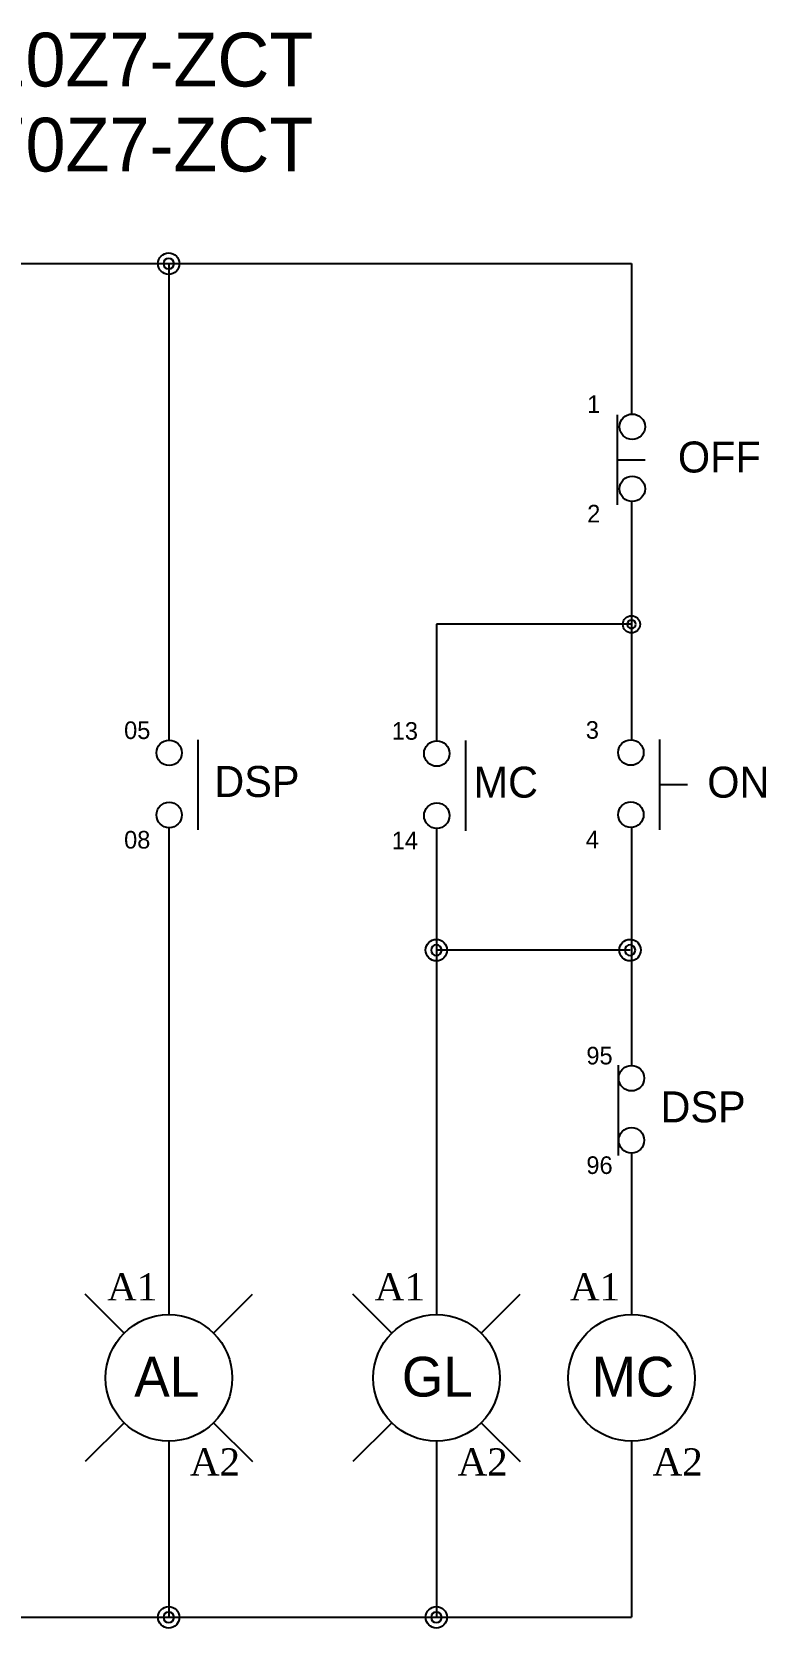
# Model space of a CAD drawing. Header units: millimetres. Extents: x 45 to 885, y 38 to 718.
# Drawn here: x 176.8 to 229.5, y 434.1 to 548.8 of the extents above; entities that cross this region are included whole.
import ezdxf

# ---------------------------------------------------------------- set-up
doc = ezdxf.new("R2010")
doc.units = ezdxf.units.MM
doc.layers.add('4', color=133, linetype='Continuous')
doc.layers.add('ASHADE', color=7, linetype='Continuous')
doc.styles.add('ghs', font='NGULIM.TTF')
doc.styles.add('HCM', font='batang.ttc')

msp = doc.modelspace()

# ---------------------------------------------------------------- linework, layer by layer
at = {"layer": '4', "color": 0}
for p, q in [((183.396, 455.3), (180.604, 458.091)), ((189.825, 455.3), (192.616, 458.091)), ((202.607, 455.3), (199.815, 458.091)), ((209.035, 455.3), (211.827, 458.091)), ((183.396, 448.871), (180.604, 446.079)), ((189.825, 448.871), (192.616, 446.079)), ((202.607, 448.871), (199.815, 446.079)), ((209.035, 448.871), (211.827, 446.079))]:
    msp.add_line(p, q, dxfattribs=at)
for centre, radius in [((186.601, 532.109), 0.772), ((219.814, 506.207), 0.618), ((205.812, 482.808), 0.772), ((219.715, 482.808), 0.772), ((186.601, 434.893), 0.772), ((205.812, 434.893), 0.772)]:
    msp.add_circle(centre, radius, dxfattribs=at)
at = {"layer": 'ASHADE', "ltscale": 2}
for p, q in [((130.644, 532.109), (219.814, 532.109)), ((186.601, 532.109), (186.601, 497.893)), ((219.814, 532.109), (219.814, 521.311)), ((218.784, 521.264), (218.784, 514.796)), ((218.784, 518.03), (220.803, 518.03)), ((219.814, 515.023), (219.814, 497.912)), ((205.812, 506.207), (205.812, 497.842)), ((219.814, 506.207), (205.812, 506.207)), ((188.683, 497.906), (188.683, 491.439)), ((207.894, 497.855), (207.894, 491.388)), ((221.824, 497.925), (221.824, 491.458)), ((221.824, 494.692), (223.843, 494.692)), ((186.601, 491.603), (186.601, 456.631)), ((205.812, 491.603), (205.812, 456.631)), ((205.812, 491.552), (205.812, 482.808)), ((219.814, 491.623), (219.814, 474.524)), ((219.715, 482.808), (205.812, 482.808)), ((218.869, 474.537), (218.869, 468.069)), ((219.814, 468.233), (219.814, 456.631)), ((186.601, 447.539), (186.601, 434.893)), ((205.812, 447.539), (205.812, 434.893)), ((219.814, 447.539), (219.814, 434.893)), ((137.929, 434.893), (219.814, 434.893))]:
    msp.add_line(p, q, dxfattribs=at)
for centre, radius in [((219.872, 520.397), 0.915), ((219.872, 515.937), 0.915), ((186.633, 496.979), 0.915), ((205.843, 496.928), 0.915), ((219.773, 496.998), 0.915), ((186.633, 492.518), 0.915), ((205.843, 492.467), 0.915), ((219.773, 492.537), 0.915), ((219.814, 473.609), 0.915), ((219.814, 469.149), 0.915), ((186.61, 452.085), 4.546), ((205.821, 452.085), 4.546), ((219.823, 452.085), 4.546)]:
    msp.add_circle(centre, radius, dxfattribs=at)
for centre, radius, start, end in [((186.601, 532.109), 0.381, 0, 180), ((186.601, 532.109), 0.381, 180, 0), ((219.814, 506.207), 0.305, 0, 180), ((219.814, 506.207), 0.305, 180, 0), ((205.812, 482.808), 0.381, 0, 180), ((205.812, 482.808), 0.381, 180, 0), ((219.715, 482.808), 0.381, 0, 180), ((219.715, 482.808), 0.381, 180, 0), ((186.601, 434.893), 0.381, 0, 180), ((186.601, 434.893), 0.381, 180, 0), ((205.812, 434.893), 0.381, 0, 180), ((205.812, 434.893), 0.381, 180, 0)]:
    msp.add_arc(centre, radius, start, end, dxfattribs=at)

# ---------------------------------------------------------------- texts
at = {"layer": 'ASHADE', "color": 0, "linetype": 'ByBlock', "lineweight": 25, "ltscale": 2, "style": 'ghs'}
for s, p in [('DSP-PTL-10Z7-ZCT', (149.926, 544.833)), ('DSP-PTL-70Z7-ZCT', (149.926, 538.728))]:
    msp.add_text(s, height=3.861, dxfattribs=at).set_placement(p)
at = {"layer": 'ASHADE', "ltscale": 2, "style": 'ghs'}
for s, height, p in [('1', 1.265, (216.638, 521.388)), ('OFF', 2.2244, (223.149, 517.111)), ('2', 1.265, (216.638, 513.522)), ('05', 1.2654, (183.399, 497.969)), ('13', 1.2654, (202.609, 497.918)), ('3', 1.265, (216.539, 497.988)), ('DSP', 2.2244, (189.871, 493.81)), ('MC', 2.2244, (208.482, 493.759)), ('ON', 2.2244, (225.257, 493.759)), ('08', 1.2654, (183.399, 490.104)), ('14', 1.2654, (202.609, 490.053)), ('4', 1.265, (216.539, 490.123)), ('95', 1.2654, (216.58, 474.6)), ('DSP', 2.2244, (221.898, 470.441)), ('96', 1.2654, (216.58, 466.734)), ('AL', 2.856, (184.125, 450.745)), ('GL', 2.856, (203.336, 450.745)), ('MC', 2.856, (216.955, 450.745))]:
    msp.add_text(s, height=height, dxfattribs=at).set_placement(p)
at = {"layer": 'ASHADE', "color": 0, "linetype": 'ByBlock', "lineweight": 25, "style": 'HCM'}
for s, p in [('A1', (182.178, 457.647)), ('A1', (201.389, 457.647)), ('A1', (215.391, 457.647)), ('A2', (188.115, 445.075)), ('A2', (207.325, 445.075)), ('A2', (221.327, 445.075))]:
    msp.add_text(s, height=1.9534, dxfattribs=at).set_placement(p)

doc.saveas('drawing.dxf')
